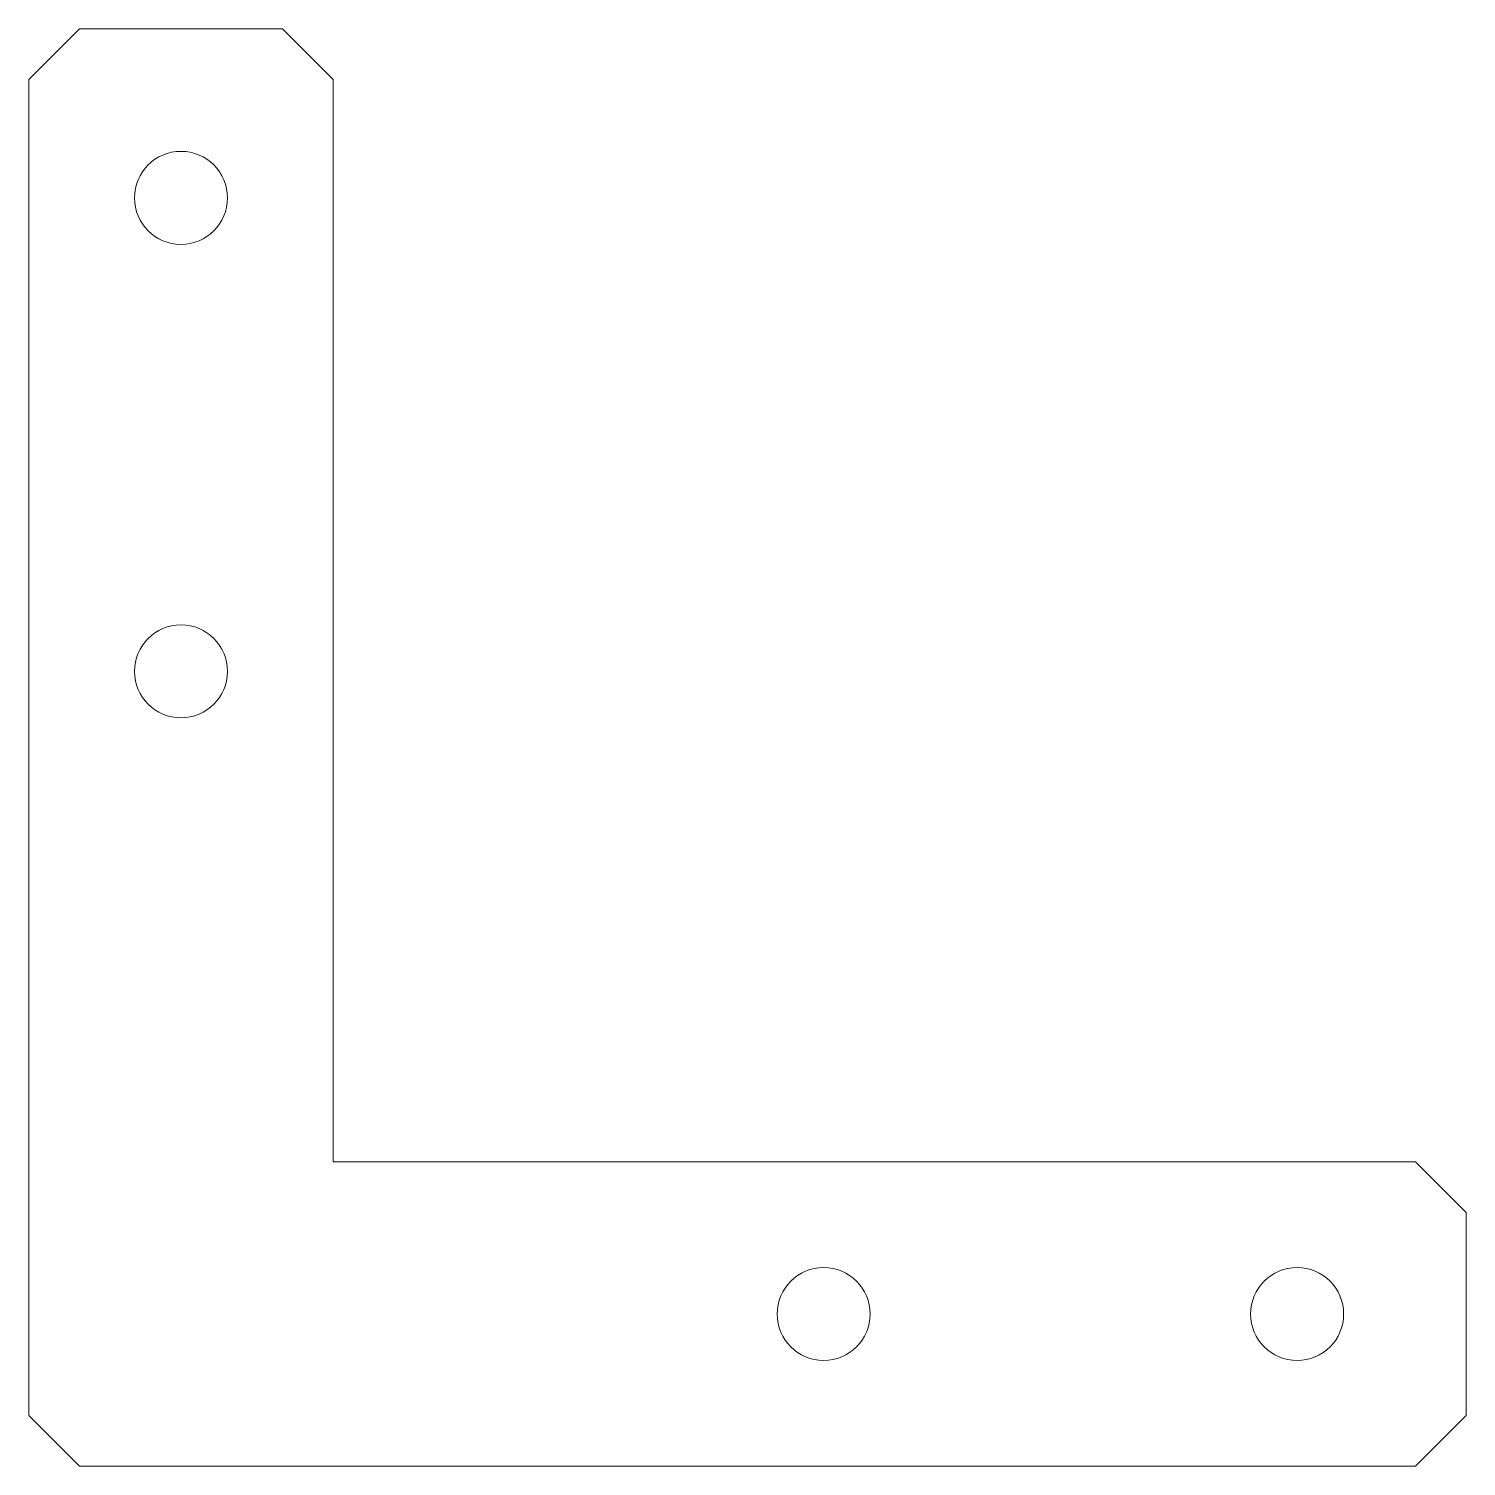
# Model space of a CAD drawing. Header units: millimetres. Extents: x 0 to 85, y 0 to 85.
import ezdxf

# ---------------------------------------------------------------- set-up
doc = ezdxf.new("R2010")
doc.units = ezdxf.units.MM

msp = doc.modelspace()

# ---------------------------------------------------------------- linework, layer by layer
at = {"color": 7, "linetype": 'Continuous', "lineweight": 15}
for p, q in [((3, 85), (0, 82)), ((15, 85), (3, 85)), ((18, 82), (15, 85)), ((0, 82), (0, 3)), ((18, 18), (18, 82)), ((82, 18), (18, 18)), ((85, 15), (82, 18)), ((85, 3), (85, 15)), ((0, 3), (3, 0)), ((82, 0), (85, 3)), ((3, 0), (82, 0))]:
    msp.add_line(p, q, dxfattribs=at)
for centre in [(9, 75), (9, 47), (47, 9), (75, 9)]:
    msp.add_circle(centre, 2.75, dxfattribs=at)

doc.saveas('drawing.dxf')
